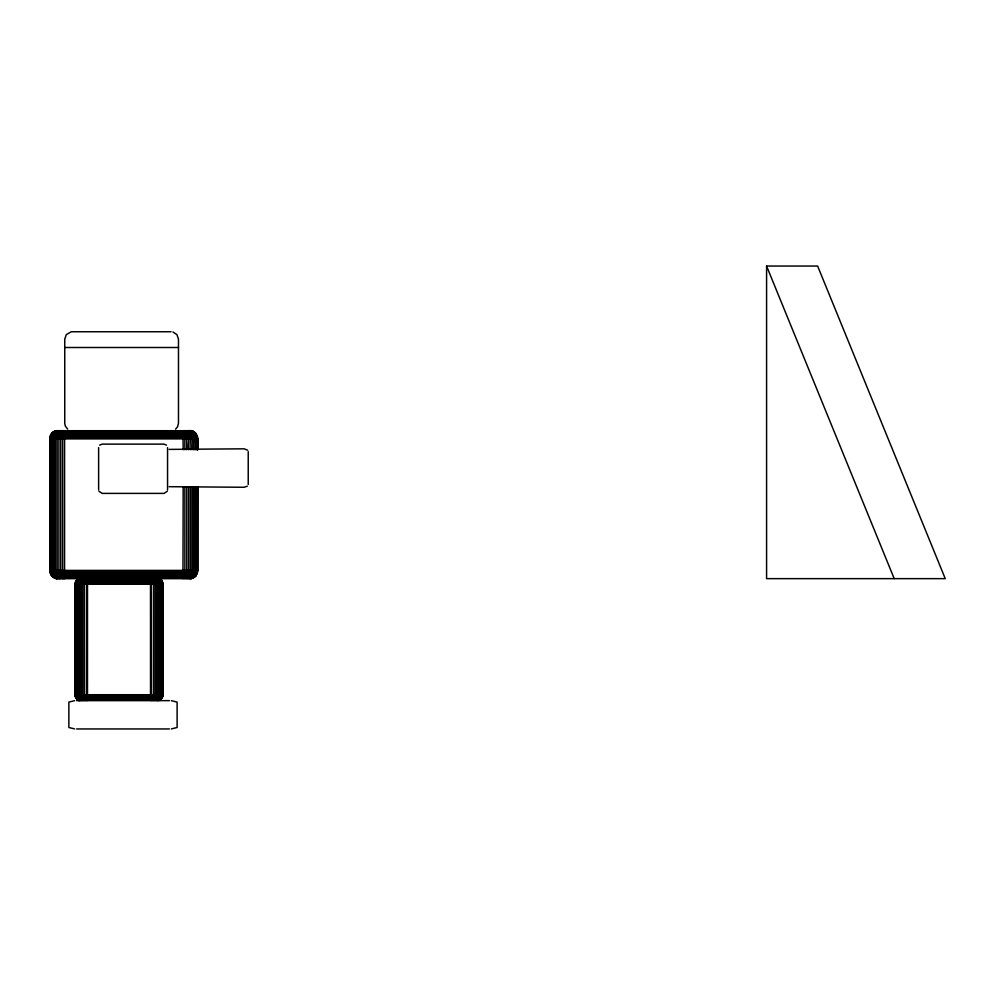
<?xml version="1.0" encoding="UTF-8"?>
<svg xmlns="http://www.w3.org/2000/svg" width="995" height="995" viewBox="0 0 995 995"><rect width="100%" height="100%" fill="white"/><g stroke="black" fill="none" stroke-linecap="round" stroke-linejoin="round"><path stroke-width="1.49" d="M49.812 571.466L197.719 571.466L195.605 576.217L191.326 578.568L56.205 578.568L51.927 576.217L49.75 570.396L49.862 438.894L52.026 433.061L57.237 430.648C52.934 430.574 49.638 434.778 49.75 438.894L197.781 438.894L197.781 449.715M197.781 486.853L197.781 570.396L195.517 576.217L191.264 578.568M75.098 584.189L75.844 581.055L78.879 578.394M150.519 700.517L150.494 578.132M159.051 578.394L161.613 580.371L162.906 584.189L74.998 584.189L74.998 694.721L75.844 697.856L78.145 700.157L159.859 700.157L162.16 697.856L162.944 695.542L163.006 584.189L161.7 580.371L158.342 578.132M159.785 700.157L162.073 697.856L163.006 694.721L74.998 694.721M64.874 431.27L64.961 430.648M87.51 578.132L87.485 700.517M64.588 430.648L64.563 578.568M182.968 578.568L183.179 486.853M151.576 700.517L151.476 578.132M79.724 578.132L76.926 579.749L75.309 582.572L162.782 582.572M63.58 431.27L63.941 430.648M86.528 578.132L86.428 700.517M167.297 491.219L164.051 493.396L102.149 493.396L98.903 491.219M152.695 700.517L153.69 694.721L153.69 584.189L152.484 578.132M184.038 578.568L184.871 571.466L184.883 486.853M85.52 578.132L84.314 584.189L84.314 694.721L85.309 700.517M153.765 700.517L155.257 694.721L155.257 584.189L153.466 578.132M154.785 700.517L156.725 694.721L156.725 584.189L156.078 580.371L154.399 578.132M99.662 445.151L102.149 444.118L164.051 444.118L166.526 445.151M175.568 429.119L177.483 426.942L178.478 423.236L178.478 339.158L176.936 334.643L172.981 331.994M62.697 430.711L61.304 433.061L60.745 438.894L60.745 570.396L62.424 578.568M185.12 578.568L186.774 571.466L186.786 486.853M155.73 700.517L157.583 697.856L158.093 694.721L158.093 584.189L157.309 580.371L155.257 578.132M56.528 578.008L54.028 575.408L52.81 570.396L52.81 438.894L54.538 433.061L58.78 430.648L55.62 433.061L54.091 438.894L54.091 570.396L55.62 576.217L58.767 578.568M247.369 486.182L244.111 487.264L169.187 486.692M59.65 431.27L60.583 430.711M156.588 700.517L158.416 698.54L159.337 694.721L159.337 584.189L158.416 580.371L156.028 578.132M83.605 578.132L81.926 580.371L81.279 584.189L81.279 694.721L83.219 700.517M157.334 700.517L159.387 698.54L160.419 694.721L160.419 584.189L159.387 580.371L156.712 578.132M58.494 431.27L59.625 430.711M61.018 430.922L61.976 430.648M61.615 430.711L59.737 433.061L58.904 438.894L58.904 570.396L59.737 576.217L61.615 578.568M186.152 578.568L187.794 576.217L188.602 571.466L188.627 486.853M157.969 700.517L160.207 698.54L161.327 694.721L161.327 584.189L160.207 580.371L157.297 578.132M63.618 430.648L62.648 438.894L62.648 570.396L63.493 578.568M82.747 578.132L80.694 580.371L79.911 584.189L79.911 694.721L80.694 698.54L82.274 700.517M158.466 700.517L161.277 697.856L162.061 694.721L162.061 584.189L160.854 580.371L157.745 578.132M57.436 431.27L58.096 430.922M84.849 577.971L83.244 580.371L82.747 584.189L82.747 694.721L84.239 700.517M158.839 700.517L161.775 697.856L162.583 694.721L162.583 584.189L161.327 580.371L158.839 578.394M81.976 578.132L79.588 580.371L78.667 584.189L78.667 694.721L79.588 698.54L81.416 700.517M169.187 449.392L244.111 448.82L247.68 450.188M187.135 578.568L189.286 576.217L190.343 571.466L190.368 486.853M56.553 430.922L53.058 433.87L51.728 438.894L51.728 570.396L53.058 575.408L55.745 578.008M81.291 578.132L78.617 580.371L77.585 584.189L77.585 694.721L78.617 698.54L80.67 700.517M80.719 578.132L77.797 580.371L76.677 584.189L76.677 694.721L77.797 698.54L80.035 700.517M80.259 578.132L77.15 580.371L75.943 584.189L75.943 694.721L77.15 698.54L79.538 700.517M188.055 578.568L190.654 576.217L191.948 571.466L191.985 486.853M79.923 578.132L76.677 580.371L75.421 584.189L75.421 694.721L76.677 698.54L79.165 700.517M188.876 578.568L191.911 576.217L193.403 571.466L193.453 486.853M189.597 578.568L193.005 576.217L194.684 571.466L194.734 486.853M56.504 430.922L58.22 430.648M190.207 578.568L193.925 576.217L195.754 571.466L195.804 486.853M190.692 578.568L194.659 576.217L196.612 571.466L196.674 486.853M191.052 578.568L195.194 576.217L197.234 571.466L197.296 486.853M71.192 331.808L66.279 334.643L64.75 339.158L64.75 423.236L65.322 426.071L67.648 429.119M61.068 430.648L58.257 433.061L57.163 438.894L57.163 570.396L57.934 575.408L60.11 578.356M60.222 430.648L56.877 433.061L55.546 438.894L55.546 570.396L56.877 576.217L59.489 578.568M58.655 430.711L59.451 430.648M57.76 430.648L52.872 433.061L50.869 438.894L50.869 570.396L51.79 574.513L55.135 578.008M57.436 430.648L52.349 433.061L50.235 438.894L50.235 570.396L52.362 576.217L56.504 578.568M74.588 700.691L68.866 702.084L68.866 727.507L74.588 728.9M171.376 728.9L177.11 727.507L177.11 702.084L171.376 700.691M766.585 266.051L817.629 266.051L945.25 578.642L766.585 578.642L766.585 266.051L894.207 578.642M72.162 331.745L171.065 331.745M64.75 347.504L178.478 347.504M56.205 430.711L191.326 430.711L195.605 433.061L197.781 438.894M55.247 430.922L192.284 430.922M54.327 431.27L193.204 431.27M53.456 431.755L194.075 431.755L197.42 436.755L197.669 449.715M52.648 432.352L194.883 432.352M51.927 433.061L195.605 433.061M51.28 433.87L196.251 433.87M50.745 434.765L196.786 434.765M50.31 435.735L197.221 435.735M49.999 436.755L197.532 436.755M49.812 437.812L197.719 437.812M49.75 570.396L197.781 570.396M49.862 570.396L50.111 572.523L197.532 572.523M50.111 572.523L50.422 573.543L197.221 573.543M50.745 574.513L196.786 574.513M51.28 575.408L196.251 575.408M51.927 576.217L195.605 576.217M50.422 573.543L52.747 576.938L194.883 576.938M52.747 576.938L194.075 577.535M57.175 577.921L190.368 577.921M54.327 578.008L193.204 578.008M55.247 578.356L192.284 578.356M78.145 578.754L159.859 578.754M77.461 579.214L160.543 579.214M76.839 579.749L161.165 579.749M76.304 580.371L161.7 580.371M75.844 581.055L162.16 581.055M75.483 581.789L162.521 581.789M75.06 583.381L162.944 583.381M75.098 694.721L75.147 695.542L162.944 695.542M75.147 695.542L75.309 696.351L162.782 696.351M75.309 696.351L75.57 697.122L162.521 697.122M75.57 697.122L75.931 697.856L162.16 697.856M75.931 697.856L76.391 698.54L161.7 698.54M76.839 699.162L161.165 699.162M77.461 699.696L160.543 699.696M76.59 700.642L169.386 700.642M76.59 728.949L169.386 728.949M191.326 430.711L190.368 430.648L193.988 431.755M189.373 430.648C198.9 430.35 198.154 443.695 197.296 449.715M189.796 430.648C198.739 431.407 196.935 443.981 196.674 449.715M187.458 430.648C196.923 430.163 194.958 444.33 194.734 449.715M186.65 430.648C193.154 433.895 188.95 444.591 190.368 449.715M185.779 430.648C191.164 434.765 187.097 444.392 188.627 449.715M56.28 578.568L53.543 577.535M56.864 578.568L55.111 578.008M190.207 430.711C198.179 432.875 195.505 444.081 195.804 449.715M56.504 578.356L57.374 578.568M58.008 578.568L56.441 578.008M184.859 430.648L186.637 435.735L186.786 449.715M188.876 430.711C196.027 433.683 192.607 444.255 193.453 449.715M188.055 430.711C194.572 434.23 190.903 444.267 191.985 449.715M59.625 578.568L57.959 577.535M55.695 578.008L56.553 578.356M59.924 578.356L60.583 578.568M76.391 698.54L78.879 700.517M78.219 700.157L78.953 700.517M57.436 578.008L58.096 578.356M183.913 430.648L184.809 435.735L184.883 449.715M62.697 578.568L61.989 577.535M61.242 578.356L60.558 577.535M63.817 578.568L63.456 577.535M182.943 430.648L183.179 449.715M64.936 578.568L64.849 577.535M248.228 451.593L248.228 484.49M197.669 486.853L197.669 570.396M167.558 447.638L167.558 489.876M98.629 447.638L98.629 489.876"/></g></svg>
